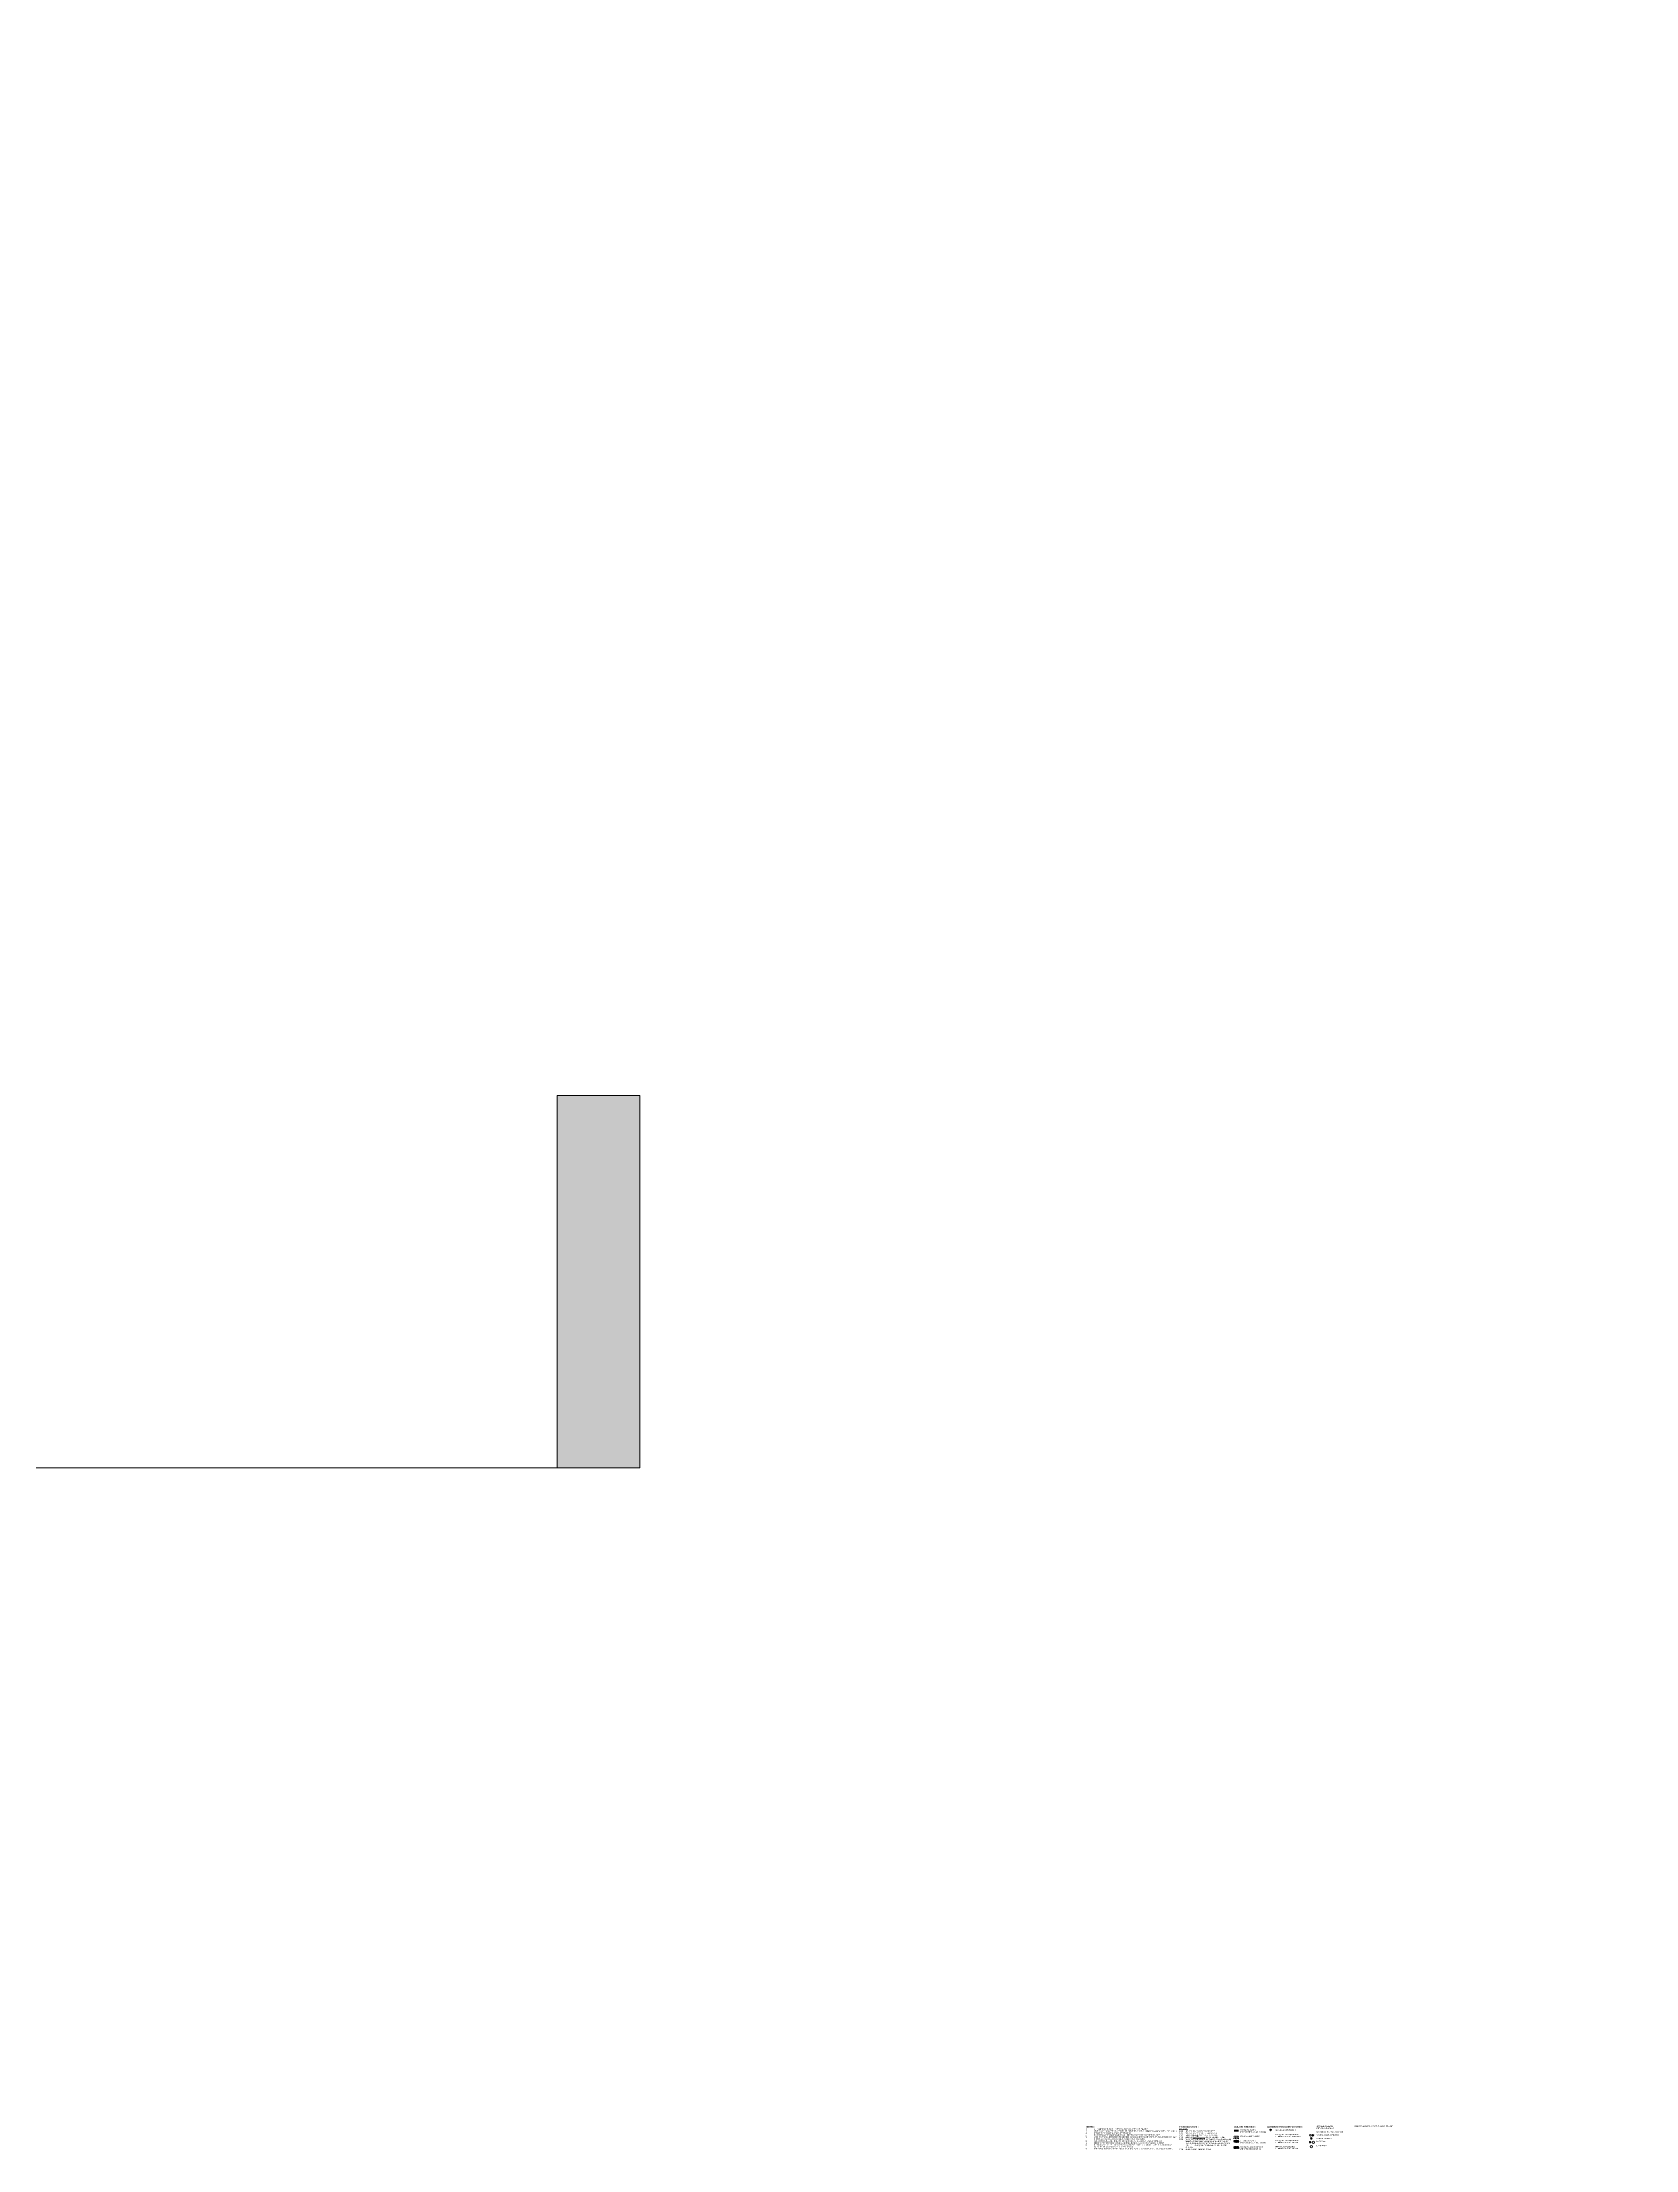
# Model space of a CAD drawing. Header units: millimetres. Extents: x -853228 to -744682, y -17776 to 32484.
# Drawn here: x -777903 to -774048, y -85 to 5011 of the extents above; entities that cross this region are included whole.
import ezdxf
from ezdxf.xclip import XClip

# ---------------------------------------------------------------- set-up
doc = ezdxf.new("R2010")
doc.units = ezdxf.units.MM
doc.header["$XCLIPFRAME"] = 0
doc.linetypes.add('DASH', pattern=[6.35, 3.175, -3.175])
doc.layers.add('000 - WIPEOUT', color=250, linetype='Continuous')
doc.layers.add('A04_TUBE SERIES', color=2, linetype='Continuous')
for name, color, linetype, lineweight in [('A-ANNO-NOTE', 3, 'Continuous', 25), ('A-DETL', 1, 'Continuous', 70), ('A-DETL-GENF', 2, 'Continuous', 9), ('G-ANNO-TEXT', 3, 'Continuous', 9), ('Q-SPCQ', 2, 'Continuous', 9), ('Q-SPCQ-HDLN', 2, 'DASH', 9)]:
    doc.layers.add(name, color=color, linetype=linetype, lineweight=lineweight)
doc.styles.add('Arial_4', font='arial.ttf', dxfattribs={"height": 3})
doc.styles.add('Arial_6', font='arial.ttf', dxfattribs={"height": 1.5})
doc.styles.add('Arial_B', font='arialbd.ttf', dxfattribs={"height": 4})
doc.styles.add('Arial_B_1', font='arialbd.ttf', dxfattribs={"height": 3})

# ---------------------------------------------------------------- blocks, each defined once
blk = doc.blocks.new('DPA_AN_Section Line - UP-Left-16605513-4281-01 ENLARGED LOWER PLATFORM LEVEL - REFLECTED CEILING PLAN - SHEET 2')
at = {"layer": 'A-ANNO-NOTE', "lineweight": 9}
blk.add_hatch(color=256, dxfattribs=at).paths.add_polyline_path([(200, 9), (200, 0), (198, 0), (198, 9)])
at = {"layer": 'A-ANNO-NOTE', "lineweight": 18}
for p, q in [((200, 9), (198, 9)), ((198, 9), (198, 0)), ((200, 0), (200, 9)), ((198, 0), (200, 0))]:
    blk.add_line(p, q, dxfattribs=at)
at = {"layer": 'A-ANNO-NOTE', "lineweight": 9}
blk.add_line((7.5, 0), (200, 0), dxfattribs=at)
blk = doc.blocks.new('DPA_Speciality_PlatformScreenDoor - Length_135300-12767973-4180-01 LOWER PLATFORM LEVEL - REFLECTED CEILING PLAN')
at = {"layer": 'Q-SPCQ-HDLN'}
for p, q in [((135200, -330), (-100, -330)), ((135200, -400), (-100, -400))]:
    blk.add_line(p, q, dxfattribs=at)
blk = doc.blocks.new('C-1-PP19-AR-4180-01-B_20250908-040939_EXDOWNLIGHT')
at = {"layer": 'Q-SPCQ', "rotation": 180}
blk.add_blockref('DPA_Speciality_PlatformScreenDoor - Length_135300-12767973-4180-01 LOWER PLATFORM LEVEL - REFLECTED CEILING PLAN', (27650, -3810), dxfattribs=at)
blk = doc.blocks.new('*U643')
blk.add_attdef('EXTR.OVL-LENGTH_', (-25, -59.1), '', height=5)
blk.add_wipeout([(-25, 0), (25, 0), (25, 9230.4), (-25, 9230.4)]).dxf.layer = '000 - WIPEOUT'
at = {"layer": 'A04_TUBE SERIES', "color": 0}
blk.add_lwpolyline([(-25, 0), (25, 0), (25, 9230.4), (-25, 9230.4)], close=True, dxfattribs=at)
blk = doc.blocks.new('*U886')
blk.add_attdef('EXTR.OVL-LENGTH_', (-25, -59.1), '', height=5)
blk.add_wipeout([(-25, 0), (25, 0), (25, 67400), (-25, 67400)]).dxf.layer = '000 - WIPEOUT'
at = {"layer": 'A04_TUBE SERIES', "color": 0}
blk.add_lwpolyline([(-25, 0), (25, 0), (25, 67400), (-25, 67400)], close=True, dxfattribs=at)
blk = doc.blocks.new('*U887')
blk.add_attdef('EXTR.OVL-LENGTH_', (-25, -59.1), '', height=5)
blk.add_wipeout([(-25, 0), (25, 0), (25, 67400), (-25, 67400)]).dxf.layer = '000 - WIPEOUT'
at = {"layer": 'A04_TUBE SERIES', "color": 0}
blk.add_lwpolyline([(-25, 0), (25, 0), (25, 67400), (-25, 67400)], close=True, dxfattribs=at)
blk = doc.blocks.new('*U888')
blk.add_attdef('EXTR.OVL-LENGTH_', (-25, -59.1), '', height=5)
blk.add_wipeout([(-25, 0), (25, 0), (25, 67400), (-25, 67400)]).dxf.layer = '000 - WIPEOUT'
at = {"layer": 'A04_TUBE SERIES', "color": 0}
blk.add_lwpolyline([(-25, 0), (25, 0), (25, 67400), (-25, 67400)], close=True, dxfattribs=at)
blk = doc.blocks.new('*U889')
blk.add_attdef('EXTR.OVL-LENGTH_', (-25, -59.1), '', height=5)
blk.add_wipeout([(-25, 0), (25, 0), (25, 67400), (-25, 67400)]).dxf.layer = '000 - WIPEOUT'
at = {"layer": 'A04_TUBE SERIES', "color": 0}
blk.add_lwpolyline([(-25, 0), (25, 0), (25, 67400), (-25, 67400)], close=True, dxfattribs=at)
blk = doc.blocks.new('*U986')
blk.add_lwpolyline([(-38349, 4315), (-38349, 2757.5), (-41450, 2757.5), (-41450, 4315), (-49246.8, 4315), (-49246.8, 550), (-30509.1, 550), (-30509.1, 4315), (-38349, 4315)])
blk.add_lwpolyline([(-107450, -550), (27650, -550), (27650, -3480), (-107450, -3480)], close=True)
at = {"layer": 'A04_TUBE SERIES', "linetype": 'ByBlock', "xscale": -1, "rotation": 270}
blk.add_blockref('*U643', (-39839.5, 1207.5), dxfattribs=at)
at = {"layer": 'A04_TUBE SERIES', "linetype": 'ByBlock', "rotation": 270}
for name, p in [('*U887', (-39850, -615)), ('*U886', (-39850, -865)), ('*U889', (-39850, -3165)), ('*U888', (-39850, -3415))]:
    blk.add_blockref(name, p, dxfattribs=at)

msp = doc.modelspace()

# ---------------------------------------------------------------- hatches: boundary and pattern name
at = {"layer": 'A-DETL-GENF'}
for points in [[(-775008.6, -40.5), (-775008.6, -35.5), (-775020.5, -35.5), (-775020.5, -40.5)], [(-774836.1, -67.6), (-774835.8, -67.6), (-774835.4, -67.4), (-774835.2, -67.2), (-774834.9, -66.9), (-774834.8, -66.6), (-774834.8, -66.2), (-774834.8, -65.9), (-774834.9, -65.6), (-774835.2, -65.3), (-774835.4, -65.1), (-774835.8, -64.9), (-774836.1, -64.9), (-774836.5, -64.9), (-774836.8, -65.1), (-774837.1, -65.3), (-774837.3, -65.6), (-774837.4, -65.9), (-774837.5, -66.2), (-774837.4, -66.6), (-774837.3, -66.9), (-774837.1, -67.2), (-774836.8, -67.4), (-774836.5, -67.6)]]:
    msp.add_hatch(color=7, dxfattribs=at).paths.add_polyline_path(points)
at = {"layer": 'A-DETL-GENF', "lineweight": 9}
h = msp.add_hatch(dxfattribs=at)
h.set_pattern_fill('FP_14', color=55, style=0, pattern_type=2)
h.set_pattern_definition([(0, (-775207.5147, 0), (1.905, 1.905), [0.9525, -2.857]), (90, (-775207.0384, -0.4763), (-1.905, 1.905), [0.9525, -2.857])])
h.paths.add_polyline_path([(-775008.6, -58), (-775008.6, -50.5), (-775020.5, -50.5), (-775020.5, -58)])
h = msp.add_hatch(dxfattribs=at)
h.set_pattern_fill('FP_10', color=253, style=0, pattern_type=2)
h.set_pattern_definition([(45, (-775207.5147, 0), (-1.78191, 1.78191), []), (45, (-775205.7327, 0), (-1.78191, 1.78191), [1.26, -0.63004])])
h.paths.add_polyline_path([(-775008.6, -66.5), (-775008.6, -61.5), (-775020.5, -61.5), (-775020.5, -66.5)])
h = msp.add_hatch(dxfattribs=at)
h.set_pattern_fill('FP_11', color=253, style=0, pattern_type=2)
h.set_pattern_definition([(45, (-775207.5147, 0), (-0.561266, 0.561266), []), (135, (-775207.5147, 0), (-1.6841516, 0.5616196), [1.984, -1.191])])
h.paths.add_polyline_path([(-775008.6, -81.5), (-775008.6, -76.5), (-775020.5, -76.5), (-775020.5, -81.5)])

# ---------------------------------------------------------------- linework, layer by layer
at = {"layer": 'A-DETL', "lineweight": 9}
for centre, radius in [((-774931.6, -36.6), 2), ((-774835.1, -49.5), 2), ((-774829.1, -49.5), 2), ((-774829.1, -49.5), 1), ((-774833.1, -77.2), 2.72), ((-774833.1, -57.1), 2), ((-774833.1, -57.1), 1.5), ((-774828.1, -66.2), 2.72)]:
    msp.add_circle(centre, radius, dxfattribs=at)
for start, end in [(90, 270), (270, 90)]:
    msp.add_arc((-774836.1, -66.2), 1.36, start, end, dxfattribs=at)
at = {"layer": 'A-DETL', "lineweight": 50}
for start, end in [(360, 180), (180, 360)]:
    msp.add_arc((-774836.1, -66.2), 1.36, start, end, dxfattribs=at)

# ---------------------------------------------------------------- block references
ref = msp.add_blockref('*U986', (-744682.4, 3579))
XClip(ref).set_block_clipping_path([(-104690.1238047113, -9620.0077451946), (-34092.6543255158, 14393.0014498748)])

# ---------------------------------------------------------------- texts
at = {"layer": 'G-ANNO-TEXT', "color": 7, "attachment_point": 1}
for s, insert, char_height, width, style in [('NOTES :', (-775378.8, -26.9), 4, 27.658, 'Arial_B'), ('\\LCEILINGS', (-775152.5, -32.8), 3, 24.051, 'Arial_4'), ('C-00', (-775152.5, -37.7), 3, 11.143, 'Arial_B_1'), ('C-01', (-775152.5, -42.7), 3, 11.143, 'Arial_B_1'), ('C-02', (-775152.5, -47.7), 3, 11.143, 'Arial_B_1'), ('^I^I', (-775143.3, -37.7), 3, 6.895, 'Arial_4'), ('^I^I', (-775143.3, -42.7), 3, 6.895, 'Arial_4'), ('^I^I', (-775143.3, -47.7), 3, 6.895, 'Arial_4'), ('600X600 ', (-775137.6, -47.7), 3, 22.046, 'Arial_4'), ('NO CEILING, EXPOSED CONCRETE', (-775137.6, -37.7), 3, 87.705, 'Arial_4'), ('NO CEILING, ACRYLIC INTERIOR PAINT', (-775137.6, -42.7), 3, 97.565, 'Arial_4'), ('\\LSOLID', (-775119.4, -47.7), 3, 15.473, 'Arial_4'), (' ALUMN CEILING PANEL ', (-775106.6, -47.7), 3, 61.249, 'Arial_4'), ('CEILING FINISHES :', (-775020.6, -26.7), 4, 65.257, 'Arial_B'), ('300MM (W) PARTIAL ', (-775005, -35.3), 3, 51.549, 'Arial_4'), ('SOLID ALUMN CEILING', (-775005, -50.3), 3, 56.92, 'Arial_4'), ('PERFORATED ALUMN CEILING  ', (-775005, -40.1), 3, 78.245, 'Arial_4'), ('LEGENDS FOR E&M FIXTURES:', (-774939.7, -26.7), 4, 104.219, 'Arial_B'), ('RECESSED DOWNLIGHT', (-774920.8, -35.1), 3, 61.489, 'Arial_4'), ('1257(L) SG. / DB. RECESSED ', (-774920.8, -46.1), 3, 72.232, 'Arial_4'), ('FLUORESCENT W/ DISFUSSER', (-774920.8, -50.9), 3, 77.203, 'Arial_4'), ('S', (-774835.8, -48.9), 1.5, 1.684, 'Arial_6'), ('SMOKE / HEAT DETECTOR', (-774820.2, -47.2), 3, 66.54, 'Arial_4'), ('600x600 SUPPLY AIR DIFFUSER', (-774820.2, -39.7), 3, 78.646, 'Arial_4'), ('1200x600 & 600x600 ', (-774820.2, -26.3), 3, 50.266, 'Arial_4'), ('RETURN AIR GRILLE', (-774820.2, -31.1), 3, 51.228, 'Arial_4'), ('1200x200MM SUPPLY / RETURN AIR DIFFUSER', (-774730.2, -26.3), 3, 115.764, 'Arial_4'), ('^I^I^I', (-775152.5, -62.4), 3, 18.038, 'Arial_4'), ('^I^I^I', (-775152.5, -67.2), 3, 18.038, 'Arial_4'), ('^I^I^I', (-775152.5, -71.9), 3, 18.038, 'Arial_4'), ('^I^I^I', (-775152.5, -76.7), 3, 18.038, 'Arial_4'), ('C-03', (-775152.5, -52.6), 3, 11.143, 'Arial_B_1'), ('C-04 ', (-775152.5, -57.6), 3, 12.586, 'Arial_B_1'), ('C-06 ', (-775152.5, -81.6), 3, 12.586, 'Arial_B_1'), ('^I^I', (-775143.3, -52.6), 3, 6.895, 'Arial_4'), ('\\fArial|b1|i0|c0|p34|;^I', (-775142.1, -57.6), 3, 5.451, 'Arial_B_1'), ('^I', (-775142.1, -81.6), 3, 5.451, 'Arial_4'), ('600X600 ', (-775137.6, -52.6), 3, 22.046, 'Arial_4'), ('300MM (W) PARTIAL PERFORATED ALUMN CEILING ', (-775137.6, -62.4), 3, 129.633, 'Arial_4'), ('25% FREE AREA] C/W 200MM (W) ALUMN CEILING ', (-775137.6, -71.9), 3, 125.544, 'Arial_4'), ('SOLID ', (-775137.6, -81.6), 3, 16.916, 'Arial_4'), ('(', (-775137.6, -57.6), 3, 1.684, 'Arial_4'), ('PLANK WITH ACOUSTIC NON-WOVEN BACKING [MIN. ', (-775137.6, -67.2), 3, 133.882, 'Arial_4'), ('RUNNER ', (-775137.6, -76.7), 3, 23.329, 'Arial_4'), ('ADIT)', (-775136.2, -57.6), 3, 13.468, 'Arial_4'), (' & C-05 (', (-775125.1, -57.6), 3, 20.603, 'Arial_4'), ('ALUMN CEILING PANEL ', (-775123.6, -81.6), 3, 59.806, 'Arial_4'), ('\\LPERFORATED', (-775119.4, -52.6), 3, 35.194, 'Arial_4'), ('PSD)', (-775108.1, -57.6), 3, 12.266, 'Arial_4'), ('& C-08 (CONCOURSE/ PLATFORM)', (-775096.8, -57.6), 3, 85.139, 'Arial_4'), (' ALUMN CEILING PANEL ', (-775090.3, -52.6), 3, 61.249, 'Arial_4'), ('^I^I^I', (-775039.8, -52.6), 3, 13.789, 'Arial_4'), ('^I^I^I', (-775034, -71.9), 3, 12.747, 'Arial_4'), ('^I^I', (-775030.6, -62.4), 3, 8.658, 'Arial_4'), ('^I', (-775027.1, -67.2), 3, 4.409, 'Arial_4'), ('^I', (-775026.5, -57.6), 3, 3.688, 'Arial_4'), ('WITH PRINTED GRAPHIC ', (-775005, -81.1), 3, 63.814, 'Arial_4'), ('300MM (W) PARTIAL ', (-775005, -61.3), 3, 51.549, 'Arial_4'), ('300MM (W) ALUMN CEILING ', (-775005, -76.3), 3, 69.987, 'Arial_4'), ('PERFORATED ALUMN CEILING', (-775005, -66.1), 3, 76.641, 'Arial_4'), ('300x600 DB. RECESSED ', (-774920.8, -75.2), 3, 61.008, 'Arial_4'), ('1257(L) SG. / DB. RECESSED ', (-774920.8, -60.6), 3, 72.232, 'Arial_4'), ('FLUORESCENT W/ LOUVRE', (-774920.8, -65.4), 3, 68.945, 'Arial_4'), ('FLUORESCENT W/ LOUVRE', (-774920.8, -79.9), 3, 68.945, 'Arial_4'), ('SPRINKLER HEAD', (-774820.2, -55.7), 3, 44.895, 'Arial_4'), ('LAMP POST', (-774820.2, -62.3), 3, 29.582, 'Arial_4'), ('LAMP POST', (-774820.2, -73.3), 3, 29.582, 'Arial_4')]:
    msp.add_mtext(s, dxfattribs=dict(at, insert=insert, char_height=char_height, width=width, style=style))

# ---------------------------------------------------------------- next in the draw order: linework, layer by layer
msp.add_spline([(-835882.4, 3579), (-801682.4, 12088.5), (-758836, 27096.5), (-744682.4, 3579)], degree=3)

# ---------------------------------------------------------------- next in the draw order: block references
ref = msp.add_blockref('C-1-PP19-AR-4180-01-B_20250908-040939_EXDOWNLIGHT', (-744682.4, 3579))
XClip(ref).set_block_clipping_path([(-104690.1238047113, -9620.0077451946), (-34092.6543255158, 14393.0014498748)])
at = {"layer": 'A-ANNO-NOTE', "xscale": 100, "yscale": 100, "zscale": 100}
msp.add_blockref('DPA_AN_Section Line - UP-Left-16605513-4281-01 ENLARGED LOWER PLATFORM LEVEL - REFLECTED CEILING PLAN - SHEET 2', (-796457.4, 1564), dxfattribs=at)

# ---------------------------------------------------------------- next in the draw order: texts
at = {"layer": 'G-ANNO-TEXT', "color": 7, "insert": (-775378.8, -33), "char_height": 3, "width": 24.21, "attachment_point": 1, "style": 'Arial_4', "bg_fill": 3, "box_fill_scale": 1.25, "bg_fill_color": 256, "bg_fill_true_color": 13158600, "bg_fill_transparency": 0}
msp.add_mtext('1.', dxfattribs=at)

# ---------------------------------------------------------------- next in the draw order: texts
at = {"layer": 'G-ANNO-TEXT', "color": 7, "insert": (-775378.8, -37.8), "char_height": 3, "width": 24.21, "attachment_point": 1, "style": 'Arial_4', "bg_fill": 3, "box_fill_scale": 1.25, "bg_fill_color": 256, "bg_fill_true_color": 13158600, "bg_fill_transparency": 0}
msp.add_mtext('2.', dxfattribs=at)

# ---------------------------------------------------------------- next in the draw order: texts
at = {"layer": 'G-ANNO-TEXT', "color": 7, "insert": (-775378.8, -42.5), "char_height": 3, "width": 24.21, "attachment_point": 1, "style": 'Arial_4', "bg_fill": 3, "box_fill_scale": 1.25, "bg_fill_color": 256, "bg_fill_true_color": 13158600, "bg_fill_transparency": 0}
msp.add_mtext('3.', dxfattribs=at)

# ---------------------------------------------------------------- next in the draw order: texts
at = {"layer": 'G-ANNO-TEXT', "color": 7, "insert": (-775378.8, -47.3), "char_height": 3, "width": 24.21, "attachment_point": 1, "style": 'Arial_4', "bg_fill": 3, "box_fill_scale": 1.25, "bg_fill_color": 256, "bg_fill_true_color": 13158600, "bg_fill_transparency": 0}
msp.add_mtext('4.', dxfattribs=at)

# ---------------------------------------------------------------- next in the draw order: texts
at = {"layer": 'G-ANNO-TEXT', "color": 7, "insert": (-775378.8, -52.1), "char_height": 3, "width": 24.21, "attachment_point": 1, "style": 'Arial_4', "bg_fill": 3, "box_fill_scale": 1.25, "bg_fill_color": 256, "bg_fill_true_color": 13158600, "bg_fill_transparency": 0}
msp.add_mtext('5.', dxfattribs=at)

# ---------------------------------------------------------------- next in the draw order: texts
at = {"layer": 'G-ANNO-TEXT', "color": 7, "insert": (-775378.8, -61.6), "char_height": 3, "width": 24.21, "attachment_point": 1, "style": 'Arial_4', "bg_fill": 3, "box_fill_scale": 1.25, "bg_fill_color": 256, "bg_fill_true_color": 13158600, "bg_fill_transparency": 0}
msp.add_mtext('6.', dxfattribs=at)

# ---------------------------------------------------------------- next in the draw order: texts
at = {"layer": 'G-ANNO-TEXT', "color": 7, "char_height": 3, "attachment_point": 1, "style": 'Arial_4', "bg_fill": 3, "box_fill_scale": 1.25, "bg_fill_color": 256, "bg_fill_true_color": 13158600, "bg_fill_transparency": 0}
for s, insert, width in [('ALL DIMENSIONS IN MILLIMETRES UNLESS NOTED OTHERWISE', (-775358.9, -33), 160.097), ('7.', (-775378.8, -66.3), 24.21)]:
    msp.add_mtext(s, dxfattribs=dict(at, insert=insert, width=width))

# ---------------------------------------------------------------- next in the draw order: texts
for s, insert, width in [('LEVELS ARE INDICATED IN METRES RELATIVE TO A DATUM 100M BELOW MEAN SEA LEVEL (MSL)', (-775358.9, -37.8), 245.717), ('8.', (-775378.8, -71.1), 24.21)]:
    msp.add_mtext(s, dxfattribs=dict(at, insert=insert, width=width))

# ---------------------------------------------------------------- next in the draw order: texts
for s, insert, width in [('DRAWING TO SCALE WHEN PLOTTED AT A1', (-775358.9, -42.5), 110.713), ('9.', (-775378.8, -80.6), 24.21)]:
    msp.add_mtext(s, dxfattribs=dict(at, insert=insert, width=width))

# ---------------------------------------------------------------- next in the draw order: texts
at = {"layer": 'G-ANNO-TEXT', "color": 7, "insert": (-775358.9, -47.3), "char_height": 3, "width": 196.654, "attachment_point": 1, "style": 'Arial_4', "bg_fill": 3, "box_fill_scale": 1.25, "bg_fill_color": 256, "bg_fill_true_color": 13158600, "bg_fill_transparency": 0}
msp.add_mtext('DO NOT SCALE FROM DRAWINGS, ALL DIMENSIONS TO BE CHECKED ON SITE', dxfattribs=at)

# ---------------------------------------------------------------- next in the draw order: texts
at = {"layer": 'G-ANNO-TEXT', "color": 7, "insert": (-775358.9, -52.1), "char_height": 3, "width": 247.721, "attachment_point": 1, "style": 'Arial_4', "bg_fill": 3, "box_fill_scale": 1.25, "bg_fill_color": 256, "bg_fill_true_color": 13158600, "bg_fill_transparency": 0}
msp.add_mtext('ARCHITECTURAL DRAWINGS TO BE READ IN CONJUNCTION WITH STRUCTURAL DRAWINGS, E&M ', dxfattribs=at)

# ---------------------------------------------------------------- next in the draw order: texts
at = {"layer": 'G-ANNO-TEXT', "color": 7, "insert": (-775152.5, -26.7), "char_height": 4, "width": 57.24, "attachment_point": 1, "style": 'Arial_B'}
msp.add_mtext('FINISHES CODE :', dxfattribs=at)
at = {"layer": 'G-ANNO-TEXT', "color": 7, "insert": (-775358.9, -56.8), "char_height": 3, "width": 151.278, "attachment_point": 1, "style": 'Arial_4', "bg_fill": 3, "box_fill_scale": 1.25, "bg_fill_color": 256, "bg_fill_true_color": 13158600, "bg_fill_transparency": 0}
msp.add_mtext('DRAWINGS, CONTRACT DOCUMENTS AND SPECIFICATIONS', dxfattribs=at)

# ---------------------------------------------------------------- next in the draw order: texts
at = {"layer": 'G-ANNO-TEXT', "color": 7, "insert": (-775358.9, -61.6), "char_height": 3, "width": 202.025, "attachment_point": 1, "style": 'Arial_4', "bg_fill": 3, "box_fill_scale": 1.25, "bg_fill_color": 256, "bg_fill_true_color": 13158600, "bg_fill_transparency": 0}
msp.add_mtext('FOR STRUCTURAL SETTING OUT DIMENSIONS REFER STRUCTURAL DRAWINGS', dxfattribs=at)

# ---------------------------------------------------------------- next in the draw order: texts
at = {"layer": 'G-ANNO-TEXT', "color": 7, "insert": (-775358.9, -66.3), "char_height": 3, "width": 208.759, "attachment_point": 1, "style": 'Arial_4', "bg_fill": 3, "box_fill_scale": 1.25, "bg_fill_color": 256, "bg_fill_true_color": 13158600, "bg_fill_transparency": 0}
msp.add_mtext('DIMENSIONS SHOWN IN GENERAL ARRANGEMENT DRAWINGS EXCLUDE FINISHES', dxfattribs=at)

# ---------------------------------------------------------------- next in the draw order: texts
at = {"layer": 'G-ANNO-TEXT', "color": 7, "insert": (-775358.9, -71.1), "char_height": 3, "width": 235.696, "attachment_point": 1, "style": 'Arial_4', "bg_fill": 3, "box_fill_scale": 1.25, "bg_fill_color": 256, "bg_fill_true_color": 13158600, "bg_fill_transparency": 0}
msp.add_mtext('BLOCKWORK WALLS/ LIGHT WEIGHT CONCRETE PANEL (LPC) WALL TO BE IN ACCORDANCE ', dxfattribs=at)

# ---------------------------------------------------------------- next in the draw order: texts
at = {"layer": 'G-ANNO-TEXT', "color": 7, "insert": (-775358.9, -75.9), "char_height": 3, "width": 116.405, "attachment_point": 1, "style": 'Arial_4', "bg_fill": 3, "box_fill_scale": 1.25, "bg_fill_color": 256, "bg_fill_true_color": 13158600, "bg_fill_transparency": 0}
msp.add_mtext('WITH THE SECONDARY STRUCTURAL DESIGN', dxfattribs=at)

# ---------------------------------------------------------------- next in the draw order: texts
at = {"layer": 'G-ANNO-TEXT', "color": 7, "insert": (-775358.9, -80.6), "char_height": 3, "width": 234.253, "attachment_point": 1, "style": 'Arial_4', "bg_fill": 3, "box_fill_scale": 1.25, "bg_fill_color": 256, "bg_fill_true_color": 13158600, "bg_fill_transparency": 0}
msp.add_mtext('FOR ROOM FINISHES REFER ARCHITECTURAL PARTICULAR SPECIFICATIONS AND FINISHES ', dxfattribs=at)

doc.saveas('drawing.dxf')
